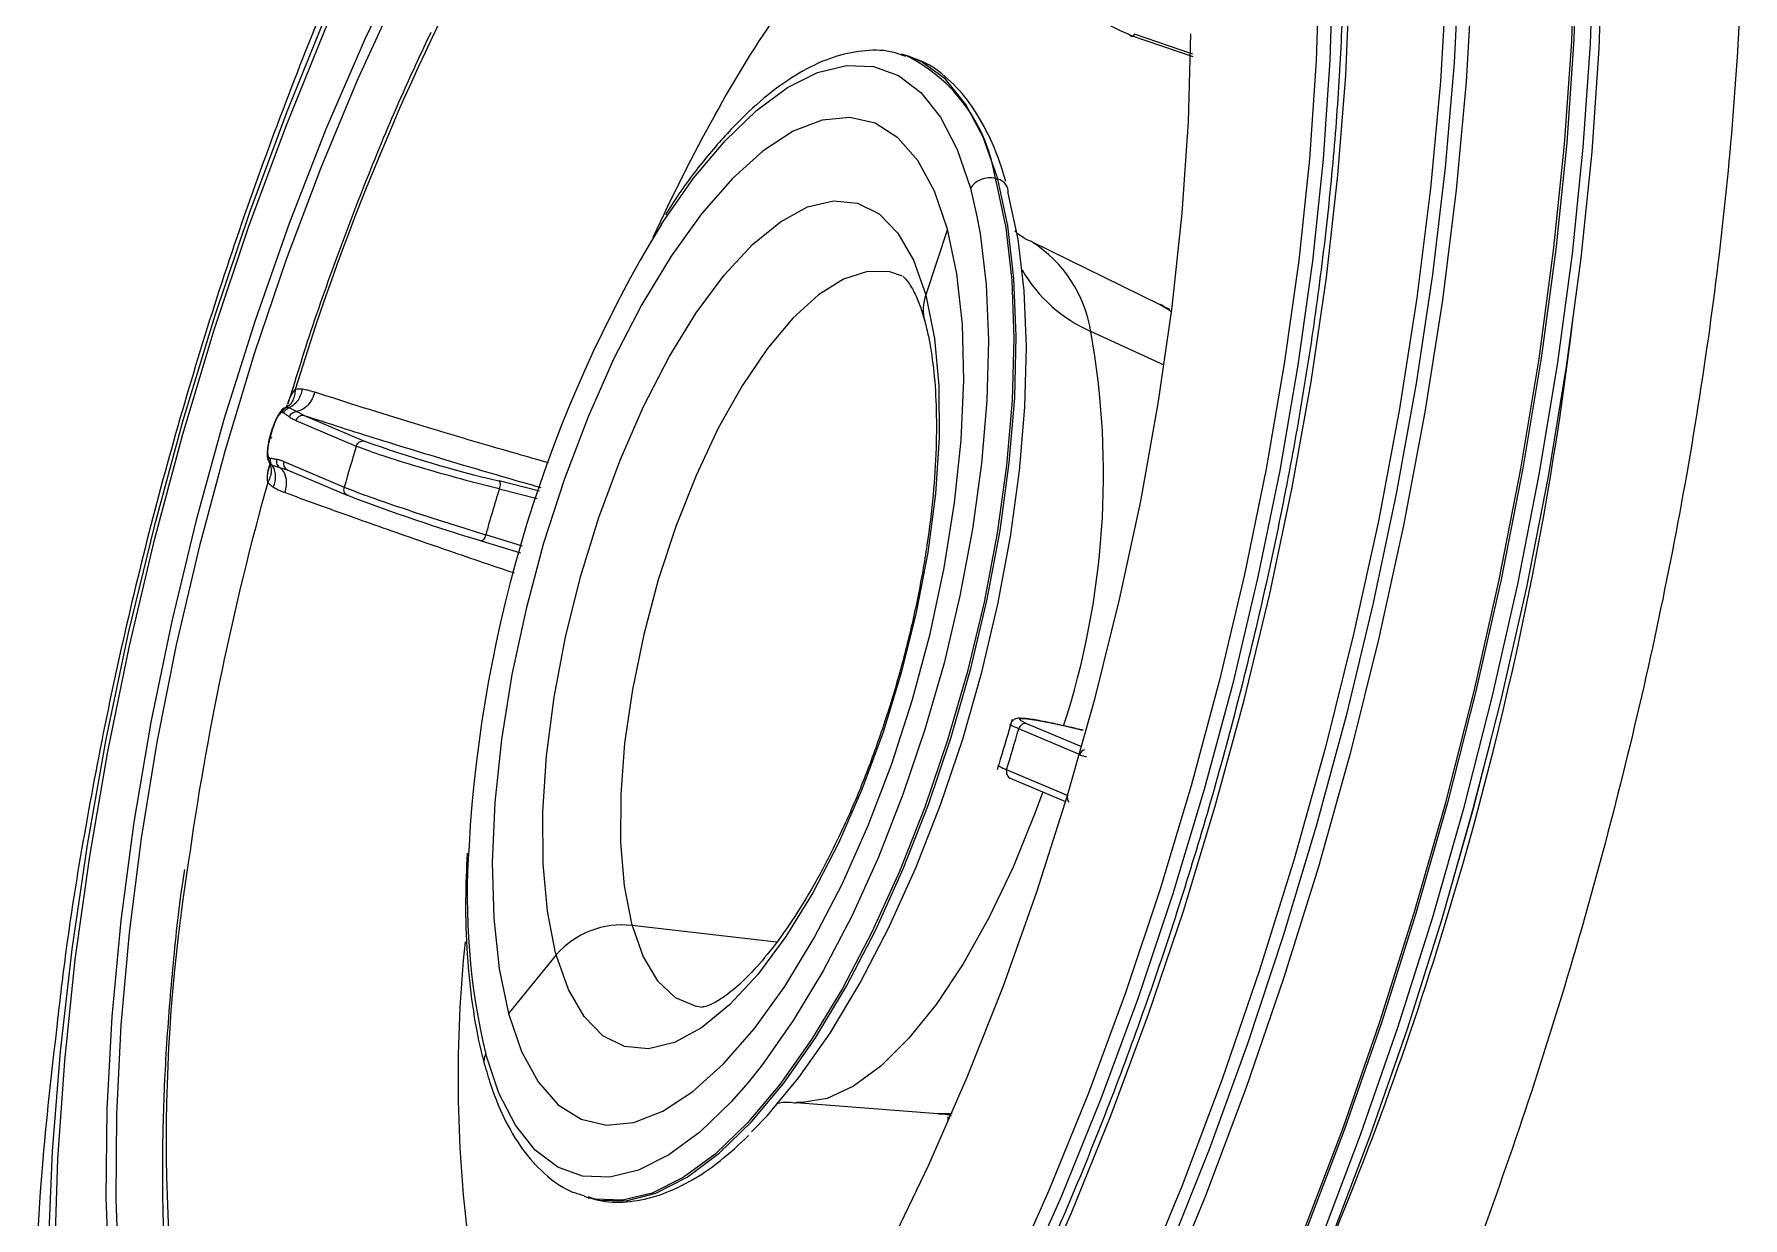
# Model space of a CAD drawing. Extents: x 525 to 613, y 487 to 635.
# Drawn here: x 579.716 to 582.552, y 547.742 to 549.708 of the extents above; entities that cross this region are included whole.
import ezdxf

# ---------------------------------------------------------------- set-up
doc = ezdxf.new("R2010")
doc.units = 0
doc.header["$MEASUREMENT"] = 0
doc.layers.add('1', color=4, linetype='Continuous')
doc.layers.add('STD TEST', color=3, linetype='Continuous')

# ---------------------------------------------------------------- blocks, each defined once
blk = doc.blocks.new('2023 VANGUARD')
at = {"layer": '1', "color": 3, "linetype": 'Continuous', "lineweight": 25}
for p, q in [((12.6792, -43.0166), (12.5826, -42.9834)), ((12.5753, -42.9848), (12.6793, -43.0205)), ((12.1997, -43.0176), (12.1959, -43.0165)), ((12.1959, -43.0165), (12.2021, -43.0184)), ((12.2088, -43.0204), (12.1997, -43.0176)), ((12.3514, -43.2233), (12.3553, -43.2243)), ((12.3101, -43.2393), (12.3204, -43.2832)), ((12.2721, -43.3071), (12.236, -43.4159)), ((12.624, -43.4324), (12.4121, -43.3283)), ((12.6316, -43.5331), (12.51, -43.4769)), ((11.1857, -43.5709), (11.1775, -43.5971)), ((11.1794, -43.6039), (11.1748, -43.6034)), ((11.1915, -43.6101), (11.1794, -43.6039)), ((11.1673, -43.6077), (11.1665, -43.6082)), ((11.1907, -43.6249), (11.291, -43.6675)), ((11.2043, -43.6164), (11.1915, -43.6101)), ((11.2043, -43.6164), (11.3046, -43.659)), ((11.1515, -43.638), (11.1471, -43.6528)), ((11.1445, -43.6899), (11.1473, -43.6964)), ((11.1471, -43.6997), (11.1432, -43.7139)), ((11.147, -43.6956), (11.1471, -43.698)), ((11.1473, -43.6964), (11.1513, -43.6992)), ((11.1513, -43.6992), (11.164, -43.7028)), ((11.164, -43.7028), (11.1726, -43.7054)), ((11.1706, -43.6928), (11.271, -43.7354)), ((11.1726, -43.7054), (11.1775, -43.7069)), ((11.1727, -43.7052), (11.1729, -43.7051)), ((11.1735, -43.7048), (11.1736, -43.7047)), ((11.1765, -43.7066), (11.277, -43.7492)), ((11.5952, -43.7419), (11.5278, -43.7252)), ((11.5282, -43.7385), (11.5914, -43.7542)), ((11.4984, -43.8245), (11.5634, -43.8445)), ((11.5669, -43.8333), (11.5058, -43.8146)), ((12.4911, -44.1795), (12.3902, -44.1367)), ((12.4038, -44.1282), (12.3952, -44.1242)), ((12.4947, -44.1668), (12.4038, -44.1282)), ((12.4712, -44.2475), (12.3702, -44.2047)), ((12.3759, -44.2184), (12.4681, -44.2575)), ((11.9881, -44.4908), (11.7485, -44.4632)), ((11.6227, -44.5121), (11.5436, -44.6092)), ((12.0209, -44.757), (12.2562, -44.7754)), ((12.2734, -44.7889), (12.2729, -44.7808)), ((11.676, -44.9152), (11.6698, -44.9133)), ((11.676, -44.9152), (11.6799, -44.9162))]:
    blk.add_line(p, q, dxfattribs=at)
at = {"layer": '1', "color": 3, "linetype": 'Continuous', "lineweight": 25, "flags": 128}
for points in [[(12.8618, -44.9746), (12.9278, -44.8009), (12.9895, -44.6231), (13.0466, -44.4421), (13.0989, -44.2588), (13.1459, -44.0742), (13.1876, -43.8893), (13.2236, -43.7051), (13.2538, -43.5226), (13.2779, -43.3427), (13.296, -43.1665), (13.3078, -42.9948), (13.3134, -42.8285)], [(13.317, -42.8249), (13.3114, -42.9917), (13.2995, -43.1639), (13.2814, -43.3407), (13.2571, -43.5211), (13.2269, -43.7042), (13.1908, -43.8889), (13.149, -44.0743), (13.1018, -44.2595), (13.0494, -44.4433), (12.9921, -44.6249), (12.9302, -44.8033), (12.864, -44.9775)], [(13.3585, -42.8411), (13.3529, -43.0073), (13.3411, -43.179), (13.323, -43.3552), (13.2988, -43.5351), (13.2687, -43.7176), (13.2327, -43.9017), (13.191, -44.0866), (13.144, -44.2711), (13.0917, -44.4544), (13.0346, -44.6354), (12.9729, -44.8132), (12.9069, -44.9868)], [(12.4082, -45.0968), (12.4778, -44.9402), (12.5438, -44.7778), (12.6058, -44.6105), (12.6634, -44.4393), (12.7163, -44.2652), (12.7643, -44.0893), (12.8069, -43.9125), (12.844, -43.7358), (12.8753, -43.5605), (12.9007, -43.3873), (12.92, -43.2174), (12.9331, -43.0518), (12.9399, -42.8914)], [(12.8915, -44.985), (12.9576, -44.8108), (13.0195, -44.6324), (13.0768, -44.4509), (13.1292, -44.267), (13.1764, -44.0819), (13.2182, -43.8964), (13.2543, -43.7117), (13.2846, -43.5286), (13.3089, -43.3482), (13.327, -43.1714), (13.3388, -42.9992), (13.3444, -42.8325), (13.3437, -42.6721), (13.3366, -42.519), (13.3232, -42.3739), (13.3036, -42.2376), (13.2779, -42.1108), (13.2462, -41.9943), (13.2087, -41.8886), (13.1656, -41.7944), (13.1171, -41.712), (13.0635, -41.642), (13.0537, -41.6312)], [(12.7426, -41.9411), (12.7679, -41.9908), (12.8068, -42.0854), (12.8398, -42.1915), (12.8668, -42.3083), (12.8876, -42.4352), (12.902, -42.5713), (12.9101, -42.7159), (12.9116, -42.868), (12.9067, -43.0268), (12.8953, -43.1912), (12.8775, -43.3602), (12.8534, -43.5328), (12.8233, -43.7079), (12.7871, -43.8845), (12.7453, -44.0614), (12.698, -44.2376), (12.6455, -44.4121), (12.5882, -44.5836), (12.5263, -44.7512), (12.4604, -44.9139), (12.3907, -45.0705), (12.3178, -45.2203), (12.242, -45.3622)], [(11.3583, -42.9167), (11.2934, -43.0578), (11.232, -43.2052), (11.1745, -43.3577), (11.1215, -43.5143), (11.0732, -43.6739), (11.03, -43.8352), (10.9922, -43.9972), (10.9602, -44.1587), (10.934, -44.3185), (10.914, -44.4755), (10.9002, -44.6285), (10.8928, -44.7764), (10.8918, -44.9183), (10.8972, -45.053)], [(13.0421, -42.0032), (13.0707, -42.1242), (13.0932, -42.2551), (13.1096, -42.3952), (13.1198, -42.5436), (13.1237, -42.6996), (13.1213, -42.8624), (13.1127, -43.031), (13.0977, -43.2047), (13.0766, -43.3824), (13.0495, -43.5633), (13.0165, -43.7463), (12.9777, -43.9305), (12.9334, -44.1149), (12.8839, -44.2986), (12.8293, -44.4804), (12.77, -44.6595), (12.7062, -44.835), (12.6384, -45.0058)], [(12.1742, -45), (12.2412, -44.8609), (12.3048, -44.715), (12.3647, -44.5633), (12.4203, -44.4071), (12.4712, -44.2473), (12.5171, -44.0853), (12.5577, -43.922), (12.5927, -43.7587), (12.6217, -43.5966), (12.6447, -43.4369), (12.6614, -43.2806), (12.6717, -43.129), (12.6756, -42.9831)], [(13.022, -42.0125), (13.0509, -42.1357), (13.0737, -42.2692), (13.09, -42.4122), (13.0998, -42.5638), (13.1031, -42.7232), (13.0998, -42.8896), (13.09, -43.062), (13.0737, -43.2395), (13.051, -43.421), (13.022, -43.6055), (12.987, -43.7921), (12.946, -43.9796), (12.8993, -44.167), (12.8472, -44.3533), (12.79, -44.5374), (12.728, -44.7183), (12.6615, -44.895), (12.5909, -45.0665), (12.5166, -45.2318), (12.4391, -45.3901), (12.3587, -45.5403)], [(13.0639, -42.0036), (13.0931, -42.128), (13.1161, -42.2627), (13.1325, -42.4069), (13.1424, -42.5599), (13.1458, -42.7208), (13.1425, -42.8887), (13.1326, -43.0627), (13.1161, -43.2417), (13.0932, -43.4249), (13.064, -43.6111), (13.0286, -43.7993), (12.9872, -43.9885), (12.9401, -44.1776), (12.8876, -44.3656), (12.8298, -44.5514), (12.7673, -44.7339), (12.7002, -44.9122), (12.629, -45.0853), (12.554, -45.2521), (12.4757, -45.4118), (12.3946, -45.5634)], [(12.8204, -42.2088), (12.8442, -42.3137), (12.8649, -42.4398), (12.8792, -42.5751), (12.8872, -42.7188), (12.8887, -42.87), (12.8838, -43.0278), (12.8725, -43.1912), (12.8548, -43.3592), (12.8309, -43.5307), (12.8009, -43.7048), (12.765, -43.8803), (12.7234, -44.0562), (12.6764, -44.2313), (12.6242, -44.4047), (12.5672, -44.5752), (12.5058, -44.7418), (12.4402, -44.9035), (12.371, -45.0592), (12.2985, -45.2081), (12.2372, -45.3238)], [(11.4598, -42.501), (11.3842, -42.6433), (11.3114, -42.7931), (11.2417, -42.9497), (11.1757, -43.1122), (11.1137, -43.2795), (11.0561, -43.4507), (11.0032, -43.6247), (10.9553, -43.8007), (10.9126, -43.9775), (10.8755, -44.1541), (10.8442, -44.3295), (10.8188, -44.5027), (10.7995, -44.6725), (10.7864, -44.8382), (10.7796, -44.9986), (10.7791, -45.1528), (10.7849, -45.3), (10.797, -45.4392), (10.8154, -45.5697), (10.8398, -45.6907), (10.843, -45.7041)], [(10.7908, -45.009), (10.7958, -44.8512), (10.8071, -44.6878), (10.8247, -44.5198), (10.8487, -44.3483), (10.8787, -44.1742), (10.9146, -43.9987), (10.9562, -43.8228), (11.0032, -43.6477), (11.0554, -43.4743), (11.1123, -43.3038), (11.1738, -43.1372), (11.2393, -42.9755), (11.3086, -42.8198), (11.3811, -42.6709), (11.4564, -42.5299)], [(11.4464, -42.7123), (11.3746, -42.8474), (11.3058, -42.9908), (11.2407, -43.1412), (11.1796, -43.2975), (11.123, -43.4586), (11.0714, -43.6232), (11.0252, -43.7901), (10.9847, -43.958), (10.9502, -44.1257), (10.9219, -44.2918), (10.9002, -44.455), (10.8851, -44.6142), (10.8768, -44.7682), (10.8754, -44.9156), (10.8807, -45.0556), (10.8929, -45.1869), (10.9119, -45.3086), (10.9373, -45.4197)], [(11.7967, -43.2997), (11.7996, -43.2953), (11.8508, -43.2225), (11.9029, -43.1605), (11.955, -43.1101), (12.0064, -43.0721), (12.0564, -43.047), (12.1042, -43.0352), (12.1492, -43.0368), (12.1906, -43.0519), (12.2279, -43.0802), (12.2606, -43.1213), (12.2881, -43.1746), (12.3101, -43.2393)], [(12.3542, -43.2205), (12.3313, -43.1544), (12.3027, -43.1), (12.2688, -43.0583), (12.2301, -43.0297), (12.2088, -43.0204)], [(12.2721, -43.3071), (12.2504, -43.244), (12.2227, -43.1932), (12.1897, -43.1554), (12.1518, -43.1314), (12.1098, -43.1216), (12.0643, -43.126), (12.0162, -43.1447), (11.9662, -43.1773), (11.9152, -43.2233), (11.864, -43.2818), (11.8137, -43.3519), (11.7649, -43.4324), (11.7186, -43.5219), (11.6755, -43.6188), (11.6364, -43.7216), (11.6019, -43.8284), (11.5727, -43.9374), (11.5492, -44.0468), (11.5318, -44.1546), (11.5209, -44.2591), (11.5166, -44.3585), (11.519, -44.451), (11.5281, -44.535), (11.5436, -44.6092)], [(12.3524, -43.2269), (12.3687, -43.3049), (12.3787, -43.3926), (12.3823, -43.4885), (12.3794, -43.5915), (12.37, -43.6998), (12.3544, -43.812), (12.3326, -43.9265), (12.3052, -44.0415), (12.2723, -44.1554), (12.2346, -44.2666), (12.1925, -44.3734), (12.1467, -44.4743), (12.0978, -44.5678), (12.0466, -44.6525), (11.9938, -44.7273), (11.9401, -44.791), (11.8864, -44.8427), (11.8334, -44.8817), (11.7819, -44.9074), (11.7326, -44.9194), (11.6863, -44.9176), (11.676, -44.9152)], [(11.6799, -44.9162), (11.6924, -44.9191), (11.7389, -44.9202), (11.7883, -44.9075), (11.8399, -44.8811), (11.893, -44.8414), (11.9467, -44.7891), (12.0004, -44.7248), (12.0531, -44.6495), (12.1042, -44.5642), (12.1529, -44.4703), (12.1986, -44.3691), (12.2404, -44.2621), (12.2779, -44.1507), (12.3105, -44.0367), (12.3377, -43.9217), (12.3592, -43.8074), (12.3745, -43.6953), (12.3835, -43.5872), (12.3861, -43.4846), (12.3822, -43.389), (12.3719, -43.3018), (12.3553, -43.2243)], [(11.6218, -44.5086), (11.6081, -44.4397), (11.601, -44.3611), (11.6005, -44.2745), (11.6067, -44.1815), (11.6194, -44.0842), (11.6384, -43.9844), (11.6633, -43.8843), (11.6936, -43.7857), (11.7286, -43.6908), (11.7678, -43.6013), (11.8102, -43.5193), (11.855, -43.4462), (11.9013, -43.3837), (11.9482, -43.3328), (11.9947, -43.2948), (12.0398, -43.2703), (12.0828, -43.2599), (12.1226, -43.2638), (12.1585, -43.2818), (12.1898, -43.3136), (12.2158, -43.3587), (12.236, -43.4159)], [(11.9467, -44.8058), (11.9731, -44.7786), (12.0256, -44.7157), (12.0772, -44.642), (12.1272, -44.5586), (12.1749, -44.4667), (12.2195, -44.3677), (12.2605, -44.263), (12.2972, -44.154), (12.3291, -44.0425), (12.3557, -43.93), (12.3767, -43.8181), (12.3917, -43.7084), (12.4005, -43.6027), (12.403, -43.5023), (12.3992, -43.4088), (12.3891, -43.3235), (12.3729, -43.2476)], [(12.3204, -43.2832), (12.3262, -43.3145), (12.3362, -43.3991), (12.3399, -43.4919), (12.3374, -43.5914), (12.3285, -43.6963), (12.3136, -43.805), (12.2927, -43.916), (12.2663, -44.0276), (12.2346, -44.1381), (12.1981, -44.246), (12.1574, -44.3498), (12.1131, -44.4478), (12.0658, -44.5387), (12.0161, -44.6211), (11.9649, -44.6938), (11.941, -44.7238)], [(11.5436, -44.6092), (11.5654, -44.6723), (11.593, -44.7231), (11.6261, -44.7609), (11.6639, -44.7849), (11.7059, -44.7948), (11.7514, -44.7903), (11.7996, -44.7716), (11.8496, -44.739), (11.9006, -44.6931), (11.9517, -44.6345), (12.0021, -44.5644), (12.0509, -44.4839), (12.0972, -44.3945), (12.1403, -44.2975), (12.1794, -44.1948), (12.2139, -44.088), (12.2431, -43.9789), (12.2666, -43.8696), (12.2839, -43.7617), (12.2948, -43.6572), (12.2991, -43.5579), (12.2967, -43.4654), (12.2877, -43.3813), (12.2721, -43.3071)], [(12.1971, -43.3851), (12.1762, -43.3779), (12.1393, -43.3772), (12.0996, -43.3901), (12.0581, -43.4162), (12.0156, -43.455), (11.973, -43.5057), (11.9314, -43.567), (11.8917, -43.6377), (11.8547, -43.7162), (11.8212, -43.8007), (11.7921, -43.8894), (11.7679, -43.9802), (11.7491, -44.0712), (11.7363, -44.1604), (11.7297, -44.2457), (11.7294, -44.3252), (11.7355, -44.3973), (11.7477, -44.4602)], [(12.2369, -43.4194), (12.2505, -43.4884), (12.2577, -43.567), (12.2581, -43.6536), (12.252, -43.7465), (12.2392, -43.8439), (12.2202, -43.9436), (12.1954, -44.0438), (12.1651, -44.1424), (12.13, -44.2373), (12.0909, -44.3267), (12.0485, -44.4088), (12.0037, -44.4818), (11.9574, -44.5444), (11.9105, -44.5952), (11.864, -44.6332), (11.8188, -44.6577), (11.7759, -44.6681), (11.7361, -44.6643), (11.7002, -44.6463), (11.6689, -44.6144), (11.6429, -44.5694), (11.6227, -44.5121)], [(12.6437, -43.4447), (12.6398, -43.4418), (12.624, -43.4324)], [(12.3952, -44.1242), (12.3944, -44.1237), (12.3913, -44.1208), (12.3947, -44.1196), (12.4043, -44.1202), (12.4199, -44.1225), (12.4409, -44.1265), (12.4665, -44.132), (12.4958, -44.1388)], [(13.0989, -44.4304), (13.1439, -44.2713), (13.1733, -44.1585)], [(12.43, -44.2413), (12.4174, -44.2759), (12.3808, -44.3662), (12.3407, -44.4503), (12.2979, -44.5268), (12.2532, -44.5942), (12.2075, -44.6511), (12.1616, -44.6967), (12.1163, -44.7299), (12.0725, -44.7503), (12.031, -44.7573), (12.0212, -44.757)], [(11.7485, -44.4632), (11.767, -44.5151), (11.791, -44.5552), (11.82, -44.5827), (11.8533, -44.5969), (11.8647, -44.5986)], [(11.941, -44.7238), (11.9129, -44.7558), (11.8608, -44.8062), (11.8094, -44.8442), (11.7594, -44.8693), (11.7115, -44.8811), (11.6666, -44.8795), (11.6252, -44.8644), (11.5878, -44.8361), (11.5552, -44.795), (11.5277, -44.7417), (11.5057, -44.677)], [(12.2561, -44.7754), (12.2761, -44.7752), (12.2795, -44.7748)]]:
    blk.add_lwpolyline(points, dxfattribs=at)
at = {"layer": '1', "color": 3, "linetype": 'Continuous', "lineweight": 25}
for centre, radius, start, end in [((15.2876, -44.8302), 4.2864, 151.2765, 162.9502), ((13.4581, -43.9712), 1.7889, 138.3052, 151.488), ((12.0819, -43.2628), 0.2724, 8.3511, 63.818), ((14.3854, -44.5086), 2.8603, 150.8942, 155.4788), ((12.3417, -43.2595), 0.0375, 75.0124, 147.4632), ((11.7204, -43.3949), 0.654, 14.8866, 15.2144), ((11.7355, -43.3929), 0.6423, 15.2143, 15.564), ((12.3513, -43.2456), 0.0216, 354.6551, 79.455), ((13.7119, -44.4564), 2.2374, 148.8712, 176.7829), ((12.2957, -43.5115), 0.217, 9.1749, 57.5795), ((12.6069, -43.254), 0.243, 209.8387, 246.4993), ((12.3069, -43.4406), 0.0751, 160.8345, 194.5826), ((11.769, -43.543), 0.484, 14.787, 15.214), ((7.5782, -42.769), 5.7729, 342.71875, 353.14109), ((11.1795, -43.7141), 1.3514, 341.9999, 10.1066), ((11.202, -43.6279), 0.0117, 78.6925, 165.3863), ((11.9857, -41.7726), 2.0056, 250.147, 256.8009), ((15.1597, -44.8473), 4.0446, 163.0406, 164.044), ((11.1812, -43.6964), 0.0112, 161.4006, 245.1302), ((15.7949, -45.0279), 4.8292, 164.3793, 172.0384), ((14.9038, -44.7772), 3.5318, 162.8967, 164.1833), ((12.3796, -40.8718), 3.0814, 249.051, 253.3839), ((8.5014, -43.025), 4.0446, 343.0424, 344.0457), ((12.5031, -44.1829), 0.0122, 108.7195, 164.2239), ((12.4824, -44.2511), 0.0117, 162.4821, 220.5564), ((12.6091, -44.4148), 1.1341, 175.7555, 193.3692), ((13.873, -44.819), 2.8975, 170.8659, 190.3614), ((11.7319, -44.6068), 0.1445, 83.3937, 139.082), ((12.1539, -44.353), 0.4201, 194.787, 195.214), ((7.7539, -42.8442), 5.5829, 336.1412, 342.9199), ((13.6531, -44.7156), 2.1933, 174.102, 187.1402), ((12.0897, -44.3851), 0.484, 194.787, 195.214), ((11.5237, -44.6877), 0.021, 149.1023, 194.3757)]:
    blk.add_arc(centre, radius, start, end, dxfattribs=at)
for points, knots in [([(12.6204, -41.7612), (12.6348, -41.7726), (12.6663, -41.7976), (12.7109, -41.8505), (12.7545, -41.9163), (12.7936, -41.993), (12.8282, -42.0801), (12.8581, -42.1771), (12.883, -42.2837), (12.9028, -42.3994), (12.9174, -42.5235), (12.9265, -42.6553), (12.9301, -42.7942), (12.9281, -42.9393), (12.9206, -43.0899), (12.9075, -43.2452), (12.889, -43.4044), (12.865, -43.5664), (12.8358, -43.7306), (12.8014, -43.896), (12.7621, -44.0616), (12.7181, -44.2267), (12.6696, -44.3903), (12.6168, -44.5516), (12.56, -44.7096), (12.4997, -44.8635), (12.436, -45.0126), (12.3693, -45.1559), (12.3076, -45.2783), (12.2678, -45.3507), (12.2517, -45.38)], [0, 0, 0, 0, 0.031102, 0.068026, 0.104455, 0.140621, 0.176686, 0.212733, 0.248799, 0.284907, 0.321063, 0.357267, 0.393512, 0.429793, 0.466105, 0.502441, 0.538798, 0.575171, 0.611556, 0.64795, 0.684351, 0.720756, 0.757161, 0.793565, 0.829964, 0.866356, 0.902738, 0.939106, 0.975458, 1, 1, 1, 1]), ([(13.5915, -42.6398), (13.5916, -42.7145), (13.5919, -42.864), (13.5782, -43.1021), (13.5542, -43.3478), (13.5191, -43.6002), (13.4735, -43.8567), (13.4177, -44.1152), (13.3523, -44.3735), (13.2776, -44.6294), (13.1945, -44.8807), (13.1036, -45.1253), (13.0057, -45.3609), (12.9017, -45.5857), (12.7924, -45.7977), (12.6787, -45.995), (12.5617, -46.1759), (12.4424, -46.339), (12.3217, -46.4828), (12.2008, -46.6061), (12.0806, -46.7077), (11.9622, -46.7868), (11.8466, -46.8429), (11.7347, -46.8754), (11.6277, -46.884), (11.5263, -46.8687), (11.4314, -46.8294), (11.344, -46.7666), (11.2644, -46.6813), (11.1945, -46.572), (11.1472, -46.4798), (11.1267, -46.4182), (11.1229, -46.4069)], [0, 0, 0, 0, 0.034192, 0.06846, 0.102654, 0.136849, 0.171116, 0.205307, 0.239501, 0.273768, 0.307958, 0.342154, 0.376422, 0.410612, 0.444808, 0.479075, 0.513264, 0.547461, 0.58173, 0.615921, 0.650104, 0.684365, 0.718564, 0.752768, 0.787035, 0.821219, 0.855416, 0.889681, 0.923871, 0.958067, 0.992333, 1, 1, 1, 1]), ([(12.5753, -42.9848), (12.5606, -42.9785), (12.5339, -42.9672), (12.5023, -42.9392), (12.4818, -42.9077), (12.4726, -42.8734), (12.4718, -42.8337), (12.4838, -42.8059), (12.4914, -42.7882)], [0, 0, 0, 0, 0.176851, 0.3202956, 0.5001549, 0.6424744, 0.7733684, 1, 1, 1, 1]), ([(11.2859, -42.8254), (11.2766, -42.846), (11.2384, -42.9307), (11.1779, -43.0835), (11.1047, -43.2823), (11.0389, -43.4828), (10.9795, -43.6845), (10.9268, -43.8877), (10.8804, -44.0925), (10.8409, -44.299), (10.8118, -44.4773), (10.7991, -44.5863), (10.7944, -44.6262)], [0, 0, 0, 0, 0.036799, 0.151433, 0.264391, 0.376181, 0.487312, 0.598284, 0.709529, 0.821463, 0.934629, 1, 1, 1, 1]), ([(11.4146, -42.9805), (11.3991, -43.0134), (11.3632, -43.0898), (11.3105, -43.2162), (11.2565, -43.3577), (11.2147, -43.4764), (11.1926, -43.5484), (11.1857, -43.5709)], [0, 0, 0, 0, 0.180211, 0.417438, 0.654611, 0.891744, 1, 1, 1, 1]), ([(12.2029, -43.0203), (12.1943, -43.0173), (12.1713, -43.0093), (12.1303, -43.0098), (12.0819, -43.0202), (12.032, -43.0428), (11.9808, -43.0772), (11.9288, -43.1231), (11.8771, -43.1805), (11.8352, -43.2341), (11.8114, -43.2714), (11.804, -43.2831)], [0, 0, 0, 0, 0.069064, 0.186788, 0.305409, 0.427961, 0.554604, 0.683458, 0.812721, 0.9416, 1, 1, 1, 1]), ([(12.3687, -43.2278), (12.3664, -43.2199), (12.3573, -43.1891), (12.3373, -43.1421), (12.3063, -43.0911), (12.269, -43.0526), (12.2363, -43.0293), (12.2153, -43.0237), (12.21, -43.0223)], [0, 0, 0, 0, 0.074183, 0.290759, 0.507653, 0.722136, 0.930094, 1, 1, 1, 1]), ([(12.4126, -43.328), (12.4111, -43.3275), (12.3987, -43.323), (12.3907, -43.3162), (12.3836, -43.3103)], [0, 0, 0, 0, 0.120398, 1, 1, 1, 1]), ([(12.1985, -43.3858), (12.1983, -43.3857), (12.1977, -43.3854), (12.2037, -43.3902), (12.2149, -43.4069), (12.2261, -43.4319), (12.2321, -43.4523), (12.2343, -43.4599)], [0, 0, 0, 0, 0.115486, 0.355672, 0.611945, 0.857129, 1, 1, 1, 1]), ([(12.6416, -43.4403), (12.6406, -43.4399), (12.6347, -43.4379), (12.6296, -43.4347), (12.6254, -43.432)], [0, 0, 0, 0, 0.161068, 1, 1, 1, 1]), ([(12.2343, -43.4599), (12.2364, -43.468), (12.2421, -43.4909), (12.2493, -43.5368), (12.2538, -43.5993), (12.2538, -43.6704), (12.2488, -43.7484), (12.2387, -43.8317), (12.2234, -43.9182), (12.2033, -44.0063), (12.1785, -44.0939), (12.1498, -44.1793), (12.1177, -44.2606), (12.0829, -44.3362), (12.0464, -44.4043), (12.0094, -44.4636), (11.973, -44.5127), (11.9387, -44.5508), (11.9086, -44.5773), (11.8845, -44.5927), (11.8694, -44.5986), (11.8649, -44.5986), (11.8657, -44.5987), (11.8657, -44.5987)], [0, 0, 0, 0, 0.027071, 0.075809, 0.125589, 0.176492, 0.228254, 0.28064, 0.333452, 0.38653, 0.43974, 0.492957, 0.546032, 0.598836, 0.651218, 0.702994, 0.753939, 0.803798, 0.85235, 0.899579, 0.946081, 0.993253, 1, 1, 1, 1]), ([(11.1896, -43.5734), (11.1894, -43.5766), (11.1889, -43.5831), (11.1858, -43.5918), (11.1811, -43.5991), (11.1769, -43.602), (11.1748, -43.6034)], [0, 0, 0, 0, 0.241836, 0.494721, 0.750383, 1, 1, 1, 1]), ([(11.1774, -43.5971), (11.178, -43.5946), (11.1805, -43.5854), (11.1857, -43.5785), (11.1896, -43.5734)], [0, 0, 0, 0, 0.2636353, 1, 1, 1, 1]), ([(11.2015, -43.5729), (11.2006, -43.5763), (11.1989, -43.5832), (11.1937, -43.5923), (11.1872, -43.5997), (11.182, -43.6025), (11.1794, -43.6039)], [0, 0, 0, 0, 0.240366, 0.493338, 0.749832, 1, 1, 1, 1]), ([(11.2015, -43.5729), (11.1993, -43.5727), (11.1954, -43.5723), (11.1914, -43.5731), (11.1896, -43.5734)], [0, 0, 0, 0, 0.5589501, 1, 1, 1, 1]), ([(11.222, -43.5778), (11.2207, -43.5817), (11.2179, -43.5897), (11.2105, -43.5999), (11.2013, -43.6076), (11.1947, -43.6093), (11.1915, -43.6101)], [0, 0, 0, 0, 0.233424, 0.48656, 0.746977, 1, 1, 1, 1]), ([(11.222, -43.5778), (11.2182, -43.5767), (11.2113, -43.5746), (11.2045, -43.5735), (11.2015, -43.5729)], [0, 0, 0, 0, 0.559261, 1, 1, 1, 1]), ([(11.6097, -43.6951), (11.5754, -43.6853), (11.4978, -43.6631), (11.3624, -43.6228), (11.2752, -43.5949), (11.222, -43.5778)], [0, 0, 0, 0, 0.236824, 0.533849, 1, 1, 1, 1]), ([(11.1692, -43.6057), (11.1673, -43.6076), (11.1636, -43.6112), (11.159, -43.6197), (11.1547, -43.6289), (11.1526, -43.635), (11.1515, -43.638)], [0, 0, 0, 0, 0.275009, 0.532734, 0.771682, 1, 1, 1, 1]), ([(11.1748, -43.6034), (11.1721, -43.6039), (11.1691, -43.6045), (11.1672, -43.6077), (11.1671, -43.608)], [0, 0, 0, 0, 0.925359, 1, 1, 1, 1]), ([(11.1683, -43.6114), (11.1686, -43.6106), (11.1691, -43.6088), (11.1706, -43.6065), (11.1725, -43.6046), (11.174, -43.6038), (11.1748, -43.6034)], [0, 0, 0, 0, 0.246536, 0.5, 0.753464, 1, 1, 1, 1]), ([(11.1765, -43.5986), (11.1758, -43.6002), (11.1748, -43.6029), (11.1707, -43.6055), (11.1689, -43.6065)], [0, 0, 0, 0, 0.568201, 1, 1, 1, 1]), ([(11.1707, -43.6122), (11.1711, -43.6112), (11.1719, -43.6093), (11.174, -43.6068), (11.1765, -43.6049), (11.1785, -43.6042), (11.1794, -43.6039)], [0, 0, 0, 0, 0.245439, 0.5, 0.754561, 1, 1, 1, 1]), ([(11.1683, -43.6114), (11.1675, -43.6116), (11.1657, -43.612), (11.1626, -43.6151), (11.1591, -43.6204), (11.1554, -43.6285), (11.1533, -43.635), (11.1522, -43.6385)], [0, 0, 0, 0, 0.149129, 0.311888, 0.493495, 0.731833, 1, 1, 1, 1]), ([(11.1683, -43.6114), (11.1688, -43.6115), (11.1696, -43.6116), (11.1704, -43.612), (11.1707, -43.6122)], [0, 0, 0, 0, 0.559809, 1, 1, 1, 1]), ([(11.1707, -43.6122), (11.1724, -43.6134), (11.1755, -43.6155), (11.1786, -43.6177), (11.18, -43.6187)], [0, 0, 0, 0, 0.559999, 1, 1, 1, 1]), ([(11.18, -43.6187), (11.1805, -43.6175), (11.1815, -43.6152), (11.1843, -43.6124), (11.1878, -43.6105), (11.1903, -43.6102), (11.1915, -43.6101)], [0, 0, 0, 0, 0.243098, 0.5, 0.756901, 1, 1, 1, 1]), ([(11.18, -43.6187), (11.1819, -43.6201), (11.1854, -43.6225), (11.1891, -43.6242), (11.1907, -43.6249)], [0, 0, 0, 0, 0.559967, 1, 1, 1, 1]), ([(11.2043, -43.6164), (11.2445, -43.6294), (11.3249, -43.6553), (11.4585, -43.696), (11.5531, -43.7234), (11.597, -43.7361)], [0, 0, 0, 0, 0.348791, 0.697606, 1, 1, 1, 1]), ([(11.1472, -43.6526), (11.1464, -43.6557), (11.1449, -43.6622), (11.1434, -43.6728), (11.1425, -43.6832), (11.1438, -43.6887), (11.1445, -43.6916)], [0, 0, 0, 0, 0.228778, 0.467447, 0.725138, 1, 1, 1, 1]), ([(11.1479, -43.6533), (11.1467, -43.6577), (11.1445, -43.6659), (11.1434, -43.6764), (11.1442, -43.6834), (11.1455, -43.6854), (11.1462, -43.6864)], [0, 0, 0, 0, 0.334065, 0.623003, 0.82172, 1, 1, 1, 1]), ([(11.1479, -43.6533), (11.1475, -43.6532), (11.1469, -43.6529), (11.1472, -43.6528), (11.1484, -43.653), (11.15, -43.6534), (11.1508, -43.6536)], [0, 0, 0, 0, 0.244154, 0.5, 0.755847, 1, 1, 1, 1]), ([(11.1522, -43.6385), (11.1514, -43.6413), (11.15, -43.6462), (11.1485, -43.6511), (11.1479, -43.6533)], [0, 0, 0, 0, 0.56, 1, 1, 1, 1]), ([(11.1462, -43.6864), (11.1459, -43.6874), (11.1454, -43.6893), (11.1455, -43.6929), (11.1466, -43.6951), (11.1473, -43.6964)], [0, 0, 0, 0, 0.27723, 0.562127, 1, 1, 1, 1]), ([(11.1484, -43.6877), (11.148, -43.6875), (11.1472, -43.6873), (11.1465, -43.6867), (11.1462, -43.6864)], [0, 0, 0, 0, 0.559805, 1, 1, 1, 1]), ([(11.1484, -43.6877), (11.1482, -43.6887), (11.1478, -43.6908), (11.1483, -43.694), (11.1494, -43.6969), (11.1507, -43.6985), (11.1513, -43.6992)], [0, 0, 0, 0, 0.2454252, 0.4999999, 0.7545747, 1, 1, 1, 1]), ([(11.159, -43.6896), (11.157, -43.6892), (11.1535, -43.6887), (11.15, -43.688), (11.1484, -43.6877)], [0, 0, 0, 0, 0.5599989, 1, 1, 1, 1]), ([(11.159, -43.6896), (11.1588, -43.6908), (11.1583, -43.6934), (11.1592, -43.6972), (11.1611, -43.7006), (11.1631, -43.7021), (11.164, -43.7028)], [0, 0, 0, 0, 0.243098, 0.5, 0.756901, 1, 1, 1, 1]), ([(11.1706, -43.6928), (11.1685, -43.692), (11.1647, -43.6906), (11.1607, -43.6899), (11.159, -43.6896)], [0, 0, 0, 0, 0.559967, 1, 1, 1, 1]), ([(11.5283, -43.7385), (11.5046, -43.7325), (11.4572, -43.7203), (11.3859, -43.6998), (11.325, -43.6807), (11.3023, -43.6719), (11.291, -43.6675)], [0, 0, 0, 0, 0.2496051, 0.500026, 0.7500145, 1, 1, 1, 1]), ([(11.1441, -43.7276), (11.1437, -43.7209), (11.1431, -43.7116), (11.1462, -43.7022), (11.147, -43.6996)], [0, 0, 0, 0, 0.728868, 1, 1, 1, 1]), ([(11.1441, -43.7276), (11.1456, -43.7248), (11.1486, -43.7193), (11.1506, -43.7108), (11.1504, -43.7028), (11.1483, -43.6985), (11.1473, -43.6964)], [0, 0, 0, 0, 0.241837, 0.494726, 0.750389, 1, 1, 1, 1]), ([(11.1535, -43.7356), (11.1546, -43.7324), (11.1568, -43.7257), (11.1574, -43.7156), (11.1558, -43.7063), (11.1528, -43.7016), (11.1513, -43.6992)], [0, 0, 0, 0, 0.240347, 0.49332, 0.749825, 1, 1, 1, 1]), ([(11.1727, -43.7445), (11.1737, -43.7406), (11.1757, -43.7324), (11.1749, -43.7202), (11.1712, -43.7094), (11.1664, -43.705), (11.164, -43.7028)], [0, 0, 0, 0, 0.235275, 0.489149, 0.748902, 1, 1, 1, 1]), ([(11.1441, -43.7276), (11.1457, -43.7293), (11.1486, -43.7325), (11.152, -43.7347), (11.1535, -43.7356)], [0, 0, 0, 0, 0.56041, 1, 1, 1, 1]), ([(11.1535, -43.7356), (11.157, -43.7375), (11.1632, -43.7408), (11.1698, -43.7434), (11.1727, -43.7445)], [0, 0, 0, 0, 0.558884, 1, 1, 1, 1]), ([(11.1727, -43.7445), (11.2055, -43.7565), (11.2711, -43.7803), (11.3971, -43.8248), (11.4962, -43.8586), (11.553, -43.8779)], [0, 0, 0, 0, 0.299001, 0.59801, 1, 1, 1, 1]), ([(11.271, -43.7354), (11.2822, -43.7399), (11.3048, -43.7488), (11.3652, -43.7697), (11.4358, -43.7929), (11.4825, -43.8074), (11.5058, -43.8146)], [0, 0, 0, 0, 0.2495613, 0.4999647, 0.7503846, 1, 1, 1, 1]), ([(12.3791, -44.1211), (12.3727, -44.1434), (12.3646, -44.1714), (12.3561, -44.1993), (12.3543, -44.205)], [0, 0, 0, 0, 0.793527, 1, 1, 1, 1]), ([(12.3902, -44.1367), (12.3814, -44.133), (12.3723, -44.1291), (12.3772, -44.1289), (12.3774, -44.1289)], [0, 0, 0, 0, 0.964522, 1, 1, 1, 1]), ([(12.4484, -44.1281), (12.4453, -44.1274), (12.4299, -44.1241), (12.4102, -44.1205), (12.3946, -44.1192), (12.3877, -44.1188), (12.3808, -44.1223), (12.3772, -44.1263), (12.3771, -44.1287), (12.3771, -44.129)], [0, 0, 0, 0, 0.077352, 0.389232, 0.705352, 0.876938, 0.938184, 0.992128, 1, 1, 1, 1]), ([(12.497, -44.1391), (12.4897, -44.1373), (12.4718, -44.1331), (12.4571, -44.13), (12.4484, -44.1281)], [0, 0, 0, 0, 0.409779, 1, 1, 1, 1]), ([(12.3572, -44.1974), (12.357, -44.1974), (12.3523, -44.1969), (12.3614, -44.2008), (12.3702, -44.2047)], [0, 0, 0, 0, 0.034452, 1, 1, 1, 1]), ([(12.4913, -44.1796), (12.4934, -44.1804), (12.4972, -44.1819), (12.5012, -44.1826), (12.5029, -44.1829)], [0, 0, 0, 0, 0.5599672, 1, 1, 1, 1]), ([(11.4748, -44.3432), (11.4737, -44.3692), (11.4713, -44.4278), (11.4743, -44.5125), (11.4828, -44.5971), (11.4937, -44.6558), (11.5016, -44.6861), (11.5034, -44.6929)], [0, 0, 0, 0, 0.194708, 0.438756, 0.683473, 0.929071, 1, 1, 1, 1]), ([(11.0057, -44.3702), (11.0042, -44.38), (10.9954, -44.4391), (10.9846, -44.5448), (10.9736, -44.6861), (10.9687, -44.8225), (10.9694, -44.9534), (10.9758, -45.0779), (10.9881, -45.1949), (11.0022, -45.2879), (11.0144, -45.3383), (11.0186, -45.3555)], [0, 0, 0, 0, 0.025744, 0.155137, 0.284565, 0.414037, 0.543566, 0.673166, 0.802851, 0.932641, 1, 1, 1, 1]), ([(10.8381, -45.9159), (10.8212, -45.8439), (10.7874, -45.6999), (10.7611, -45.4454), (10.7541, -45.1675), (10.7644, -44.893), (10.7858, -44.707), (10.7951, -44.6263)], [0, 0, 0, 0, 0.209802, 0.419604, 0.629406, 0.839208, 1, 1, 1, 1]), ([(11.5034, -44.6929), (11.5069, -44.7049), (11.517, -44.7399), (11.5384, -44.7907), (11.5695, -44.8416), (11.6067, -44.8803), (11.6405, -44.9039), (11.6626, -44.9098), (11.6691, -44.9114)], [0, 0, 0, 0, 0.106879, 0.312523, 0.518468, 0.722125, 0.919586, 1, 1, 1, 1]), ([(11.9882, -44.7583), (11.9946, -44.7571), (12.0042, -44.7554), (12.017, -44.7573), (12.0211, -44.7579)], [0, 0, 0, 0, 0.6781424, 1, 1, 1, 1]), ([(12.2573, -44.776), (12.2598, -44.776), (12.2666, -44.7759), (12.2737, -44.7776), (12.2782, -44.7786)], [0, 0, 0, 0, 0.366552, 1, 1, 1, 1]), ([(11.6758, -44.9134), (11.6834, -44.916), (11.7055, -44.9236), (11.7455, -44.9229), (11.7939, -44.9126), (11.8438, -44.8898), (11.8934, -44.8573), (11.9262, -44.8267), (11.942, -44.8121)], [0, 0, 0, 0, 0.092439, 0.269768, 0.44845, 0.633052, 0.823816, 1, 1, 1, 1])]:
    blk.add_open_spline(points, degree=3, knots=knots, dxfattribs=at)
for points in [[(12.5826, -42.9834), (12.5818, -42.9844), (12.5803, -42.9865), (12.578, -42.9877), (12.5762, -42.9873), (12.5756, -42.9856), (12.5753, -42.9848)], [(11.291, -43.6675), (11.2916, -43.6661), (11.2928, -43.6632), (11.2962, -43.6602), (11.3004, -43.6585), (11.3032, -43.6588), (11.3046, -43.659)], [(11.2779, -43.7495), (11.2766, -43.7489), (11.274, -43.7478), (11.2714, -43.7442), (11.2701, -43.7399), (11.2707, -43.7369), (11.271, -43.7354)], [(11.5278, -43.7252), (11.5282, -43.7256), (11.5291, -43.7264), (11.5296, -43.7296), (11.5294, -43.7339), (11.5286, -43.737), (11.5282, -43.7385)], [(11.5058, -43.8146), (11.5053, -43.8161), (11.5042, -43.819), (11.5021, -43.8225), (11.5001, -43.8247), (11.499, -43.8246), (11.4984, -43.8245)], [(12.4038, -44.1282), (12.4024, -44.1281), (12.3996, -44.1277), (12.3954, -44.1294), (12.392, -44.1325), (12.3908, -44.1353), (12.3902, -44.1367)], [(12.3702, -44.2047), (12.3699, -44.2062), (12.3693, -44.2092), (12.3706, -44.2135), (12.3732, -44.2171), (12.3758, -44.2182), (12.3771, -44.2188)]]:
    blk.add_open_spline(points, degree=3, dxfattribs=at)
blk = doc.blocks.new('2026 Vanguard')
at = {"layer": 'STD TEST', "color": 1}
blk.add_blockref('2023 VANGUARD', (44.1613, 88.209), dxfattribs=at)

msp = doc.modelspace()

# ---------------------------------------------------------------- block references
at = {"layer": '1'}
msp.add_blockref('2026 Vanguard', (524.7985, 504.4821), dxfattribs=at)

doc.saveas('drawing.dxf')
